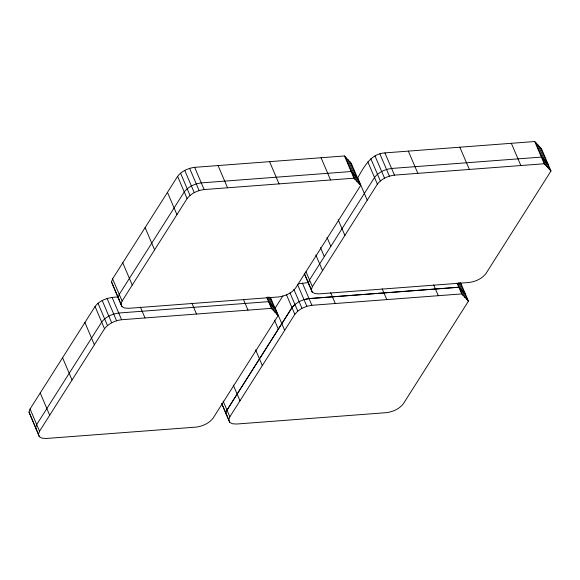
<?xml version="1.0" encoding="UTF-8"?>
<svg xmlns="http://www.w3.org/2000/svg" width="580" height="580" viewBox="0 0 580 580"><rect width="100%" height="100%" fill="white"/><g stroke="black" fill="none" stroke-linecap="round" stroke-linejoin="round"><path stroke-width="0.87" d="M270.425 297.417L278.139 315.592L213.143 418.064C209.105 423.393 202.601 426.264 196.091 427.105L46.27 438.473L42.043 438.183L39.367 436.726L29 412.068L30.073 408.973L95.069 306.501C100.463 299.309 109.859 297.076 118.421 296.982M39.367 436.726L38.461 434.333L39.534 431.237L104.531 328.766C108.576 323.437 115.079 320.573 121.582 319.732L271.404 308.357L278.139 315.592M111.534 281.938L112.607 278.849L177.61 176.371C181.649 171.042 188.152 168.178 194.655 167.337L344.484 155.969L351.212 163.197L360.695 185.433L295.699 287.905C291.66 293.233 285.157 296.097 278.654 296.938L128.825 308.313L124.606 308.024L121.93 306.566L111.534 281.938L121.93 306.566M121.017 304.174L122.09 301.078L187.094 198.606C191.132 193.278 197.635 190.407 204.138 189.566L353.967 178.198L360.695 185.433M226.831 415.613L225.917 413.221L226.969 410.096L291.994 307.654L294.93 304.42L299.12 301.636L301.97 308.306L297.779 311.09L294.836 314.324L229.839 416.802L228.767 419.891L229.673 422.284L232.348 423.741L236.567 424.031L386.396 412.663C392.899 411.822 399.402 408.951 403.448 403.622L468.444 301.15L460.679 282.982M312.228 292.124L311.322 289.732L312.395 286.636L377.391 184.165C381.437 178.836 387.94 175.965 394.443 175.131L544.265 163.756L551 170.991L486.004 273.463C481.965 278.791 475.462 281.662 468.952 282.496L319.13 293.871L314.904 293.582L312.228 292.124L304.449 273.992M282.91 295.873L275.166 308.074L284.678 330.339M551 170.991L541.466 148.763L534.738 141.527L384.91 152.895C370.801 153.62 363.79 167.156 357.708 177.944L367.234 200.173M226.99 410.132L291.965 307.625L294.908 304.391L290.014 292.922M301.97 308.306L306.849 306.276L311.888 305.29L461.709 293.922L468.444 301.15M298.178 283.852L308.676 282.547M303.978 299.577L309.01 298.591L332.42 296.815M332.449 296.844L383.924 292.907L382.176 288.811M458.867 287.252L309.01 298.591L304.007 299.606L299.091 301.607L293.85 289.326M548.107 164.321L541.372 157.093L534.738 141.527M357.853 178.763L351.118 171.528L201.296 182.896C194.786 183.737 188.282 186.608 184.244 191.936L119.248 294.408L118.175 297.504L119.081 299.896M465.595 294.481L458.838 287.216L383.953 292.936L386.795 299.606M275.319 308.886L268.583 301.658L266.836 297.562M549.949 169.86L540.415 147.632M547.636 167.374L538.102 145.145M545.316 164.887L535.789 142.658M544.265 163.756L541.372 157.093L391.551 168.461C385.04 169.302 378.537 172.173 374.499 177.494L309.502 279.973L308.43 283.069L309.336 285.462M520.854 165.532L511.328 143.303M469.358 169.44L459.824 147.211M417.854 173.355L408.32 151.119M394.443 175.131L384.91 152.895M389.412 176.117L379.878 153.888M384.525 178.147L374.992 155.918M380.335 180.924L370.801 158.695M377.391 184.165L367.858 161.936M344.897 235.4L338.154 219.726M322.552 270.628L315.817 254.954M312.395 286.636L306.008 271.781M311.322 289.732L304.239 273.238M459.976 282.67L467.393 300.019M458.708 282.641L465.073 297.533M462.76 295.046L457.794 283.431M457.091 283.127L461.709 293.922M433.68 284.903L438.299 295.699M350.161 162.066L359.644 184.302M347.848 159.58L357.331 181.815M345.535 157.093L355.018 179.329M344.484 155.969L353.967 178.198M321.074 157.745L330.556 179.974M326.989 237.336L330.832 246.348M320.472 247.602L324.321 256.614M330.673 292.719L335.298 303.514M269.57 161.653L279.052 183.882M302.376 283.025L311.888 305.29M297.692 284.838L306.849 306.276M294.93 304.42L297.779 311.09M286.375 294.517L294.836 314.324M218.065 165.561L227.548 187.789M269.722 297.112L277.088 314.462M268.453 297.083L274.775 311.975M267.192 297.054L272.462 309.488M274.47 320.131L278.313 329.143M194.655 167.337L204.138 189.566M189.624 168.323L199.107 190.559M243.426 299.338L247.993 310.133M184.737 170.353L194.22 192.589M180.547 173.137L190.03 195.366M255.62 349.849L262.334 365.56M177.61 176.371L187.094 198.606M167.453 192.386L176.936 214.614M233.276 385.076L239.997 400.787M191.922 303.246L196.497 314.048M223.119 401.092L229.839 416.802M221.698 403.368L228.767 419.891M221.908 404.115L229.673 422.284M145.109 227.606L154.592 249.842M122.764 262.834L132.247 285.07M140.425 307.154L144.993 317.956M112.607 278.849L122.09 301.078M112.121 297.46L121.582 319.732M107.09 298.454L116.551 320.718M102.203 300.483L111.665 322.748M98.013 303.26L107.474 325.532M95.069 306.501L104.531 328.766M84.912 322.509L94.38 344.774M62.575 357.737L72.036 380.001M40.23 392.964L49.692 415.229M30.073 408.973L39.534 431.237M29 412.068L38.461 434.333M271.404 308.357L268.583 301.658L118.755 313.026C112.252 313.867 105.749 316.738 101.71 322.06L36.714 424.538L35.641 427.634L36.547 430.026"/></g></svg>
